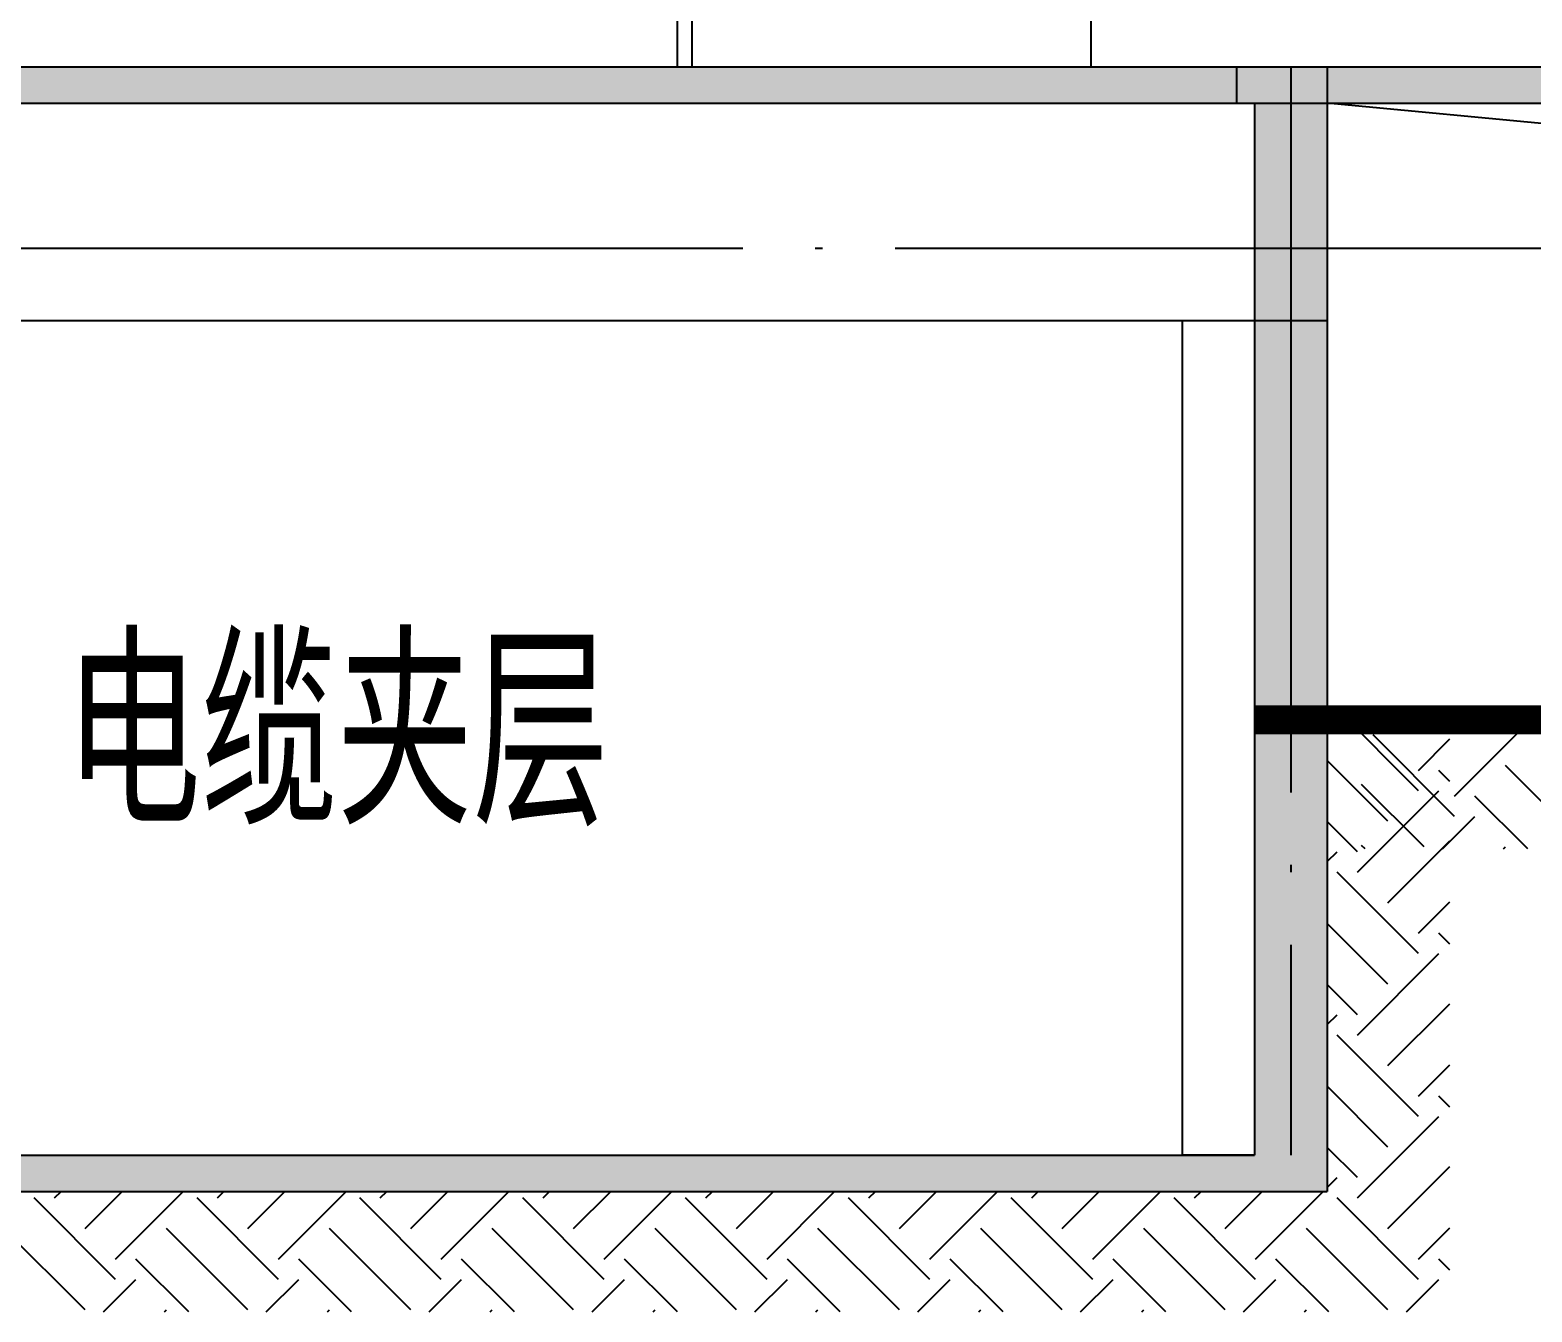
# Model space of a CAD drawing. Header units: millimetres. Extents: x 283073 to 367223, y 132052 to 191502.
# Drawn here: x 345352 to 349493, y 144225 to 147758 of the extents above; entities that cross this region are included whole.
import ezdxf
from ezdxf.enums import TextEntityAlignment as Align

# ---------------------------------------------------------------- set-up
doc = ezdxf.new("R2010")
doc.units = ezdxf.units.MM
doc.header["$LTSCALE"] = 1000
for name, pattern in [('CENTER', [2, 1.25, -0.25, 0.25, -0.25]), ('DOTE', [2.42, 2, -0.2, 0.02, -0.2]), ('G', [2, 1.25, -0.25, 0.25, -0.25])]:
    doc.linetypes.add(name, pattern=pattern)
for name, color, linetype in [('01', 7, 'Continuous'), ('05', 4, 'G'), ('DOTE', 1, 'CENTER'), ('PUB_DIM', 3, 'Continuous'), ('PUB_HATCH', 8, 'Continuous'), ('WALL', 255, 'Continuous')]:
    doc.layers.add(name, color=color, linetype=linetype)
doc.styles.add('HZ', font='geditxt.shx', dxfattribs={"width": 0.75, "bigfont": 'hzfs_1.shx'})

msp = doc.modelspace()

# ---------------------------------------------------------------- hatches: boundary and pattern name
at = {"layer": '01'}
for points in [[(348678.3, 147556.9), (348678.3, 147656.9), (343703.3, 147656.9), (343703.3, 147556.9)], [(355023.3, 147556.9), (355023.3, 147656.9), (348928.3, 147656.9), (348928.3, 147556.9)], [(343453.3, 144656.9), (343453.3, 144556.9), (348928.3, 144556.9), (348928.3, 146956.9), (348728.3, 146956.9), (348728.3, 144656.9)]]:
    msp.add_hatch(color=256, dxfattribs=at).paths.add_polyline_path(points)
h = msp.add_hatch(color=256, dxfattribs=at)
h.paths.add_polyline_path([(348828.3, 147655.7), (348828.3, 147556.9), (348928.3, 147556.9), (348928.3, 147655.7)])
h.paths.add_polyline_path([(348679.1, 147655.7), (348679.1, 147556.9), (348828.3, 147556.9), (348828.3, 147655.7)])
h = msp.add_hatch(color=256, dxfattribs=at)
h.paths.add_polyline_path([(348828.3, 147556.9), (348728.3, 147556.9), (348728.3, 146956.9), (348828.3, 146956.9)])
h.paths.add_polyline_path([(348928.3, 147556.9), (348828.3, 147556.9), (348828.3, 146956.9), (348928.3, 146956.9)])

# ---------------------------------------------------------------- linework, layer by layer
for p, q in [((348679.1, 147556.9), (348679.1, 147656.9)), ((360122.9, 146482.2), (348928.3, 147556.9)), ((348928.3, 146956.9), (343703.3, 146956.9)), ((348528.3, 146956.9), (348528.3, 144656.9)), ((348728.3, 144656.9), (348528.3, 144656.9)), ((348728.3, 144656.9), (348728.3, 144656.9)), ((348728.3, 144656.9), (348728.3, 144656.9))]:
    msp.add_line(p, q, dxfattribs=at)
msp.add_lwpolyline([(351970.9, 147855.7), (351970.9, 147655.7), (347136.9, 147655.7), (347136.9, 147855.7)], close=True, dxfattribs=at)
at = {"layer": '01', "const_width": 80}
msp.add_lwpolyline([(348728.3, 145856.9), (361078.3, 145856.9), (362497.3, 145856.9)], dxfattribs=at)
at = {"layer": '05'}
for p, q in [((347176.9, 150247.5, 0), (347176.9, 147655.7, 0)), ((348276.9, 150240.9, 0), (348276.9, 147655.7, 0))]:
    msp.add_line(p, q, dxfattribs=at)
at = {"layer": 'DOTE', "linetype": 'DOTE'}
for p, q in [((340477, 147656.9), (355023.3, 147656.9)), ((348828.3, 147656.9), (348828.3, 144656.9)), ((340477, 147156.9), (355023.3, 147156.9))]:
    msp.add_line(p, q, dxfattribs=at)
at = {"layer": 'PUB_HATCH'}
for p, q in [((349180.1, 145661.5), (348955.6, 145886)), ((349023.1, 145839.2), (349055.2, 145871.3)), ((349279.7, 145590.6), (349055.2, 145815.1)), ((349180.1, 145717.6), (349266.6, 145804.1)), ((349279.7, 145646.8), (349466.1, 145833.1)), ((349095.9, 145577.3), (348928.3, 145744.8)), ((349266.6, 145687.1), (349236.2, 145717.6)), ((349644.5, 145506.4), (349420, 145730.9)), ((349195.5, 145506.4), (349023.1, 145678.9)), ((349011.7, 145436.9), (349236.2, 145661.5)), ((349481.6, 145501), (349335.8, 145646.8)), ((349246.2, 145501), (349335.8, 145590.6)), ((349011.7, 145493.1), (348928.3, 145576.4)), ((349032.6, 145501), (349023.1, 145510.5)), ((349095.9, 145352.8), (349266.6, 145523.5)), ((349414.6, 145501), (349420, 145506.4)), ((348928.3, 145465.9), (348955.6, 145493.1)), ((349180.1, 145212.4), (348955.6, 145436.9)), ((349180.1, 145268.6), (349266.6, 145355.1)), ((349095.9, 145128.3), (348928.3, 145295.8)), ((349266.6, 145238.1), (349236.2, 145268.6)), ((349011.7, 144987.9), (349236.2, 145212.4)), ((349011.7, 145044.1), (348928.3, 145127.4)), ((349095.9, 144903.7), (349266.6, 145074.5)), ((348928.3, 145016.8), (348955.6, 145044.1)), ((349180.1, 144763.4), (348955.6, 144987.9)), ((349180.1, 144819.6), (349266.6, 144906.1)), ((349095.9, 144679.2), (348928.3, 144846.8)), ((349266.6, 144789.1), (349236.2, 144819.6)), ((349011.7, 144538.9), (349236.2, 144763.4)), ((349011.7, 144595), (348928.3, 144678.4)), ((349095.9, 144454.7), (349266.6, 144625.5)), ((345419.6, 144538.9), (345437.6, 144556.9)), ((345503.8, 144454.7), (345606, 144556.9)), ((345588, 144370.5), (345774.3, 144556.9)), ((345868.6, 144538.9), (345886.6, 144556.9)), ((345952.8, 144454.7), (346055, 144556.9)), ((346037, 144370.5), (346223.4, 144556.9)), ((346317.6, 144538.9), (346335.6, 144556.9)), ((346401.8, 144454.7), (346504, 144556.9)), ((346486, 144370.5), (346672.4, 144556.9)), ((346766.6, 144538.9), (346784.6, 144556.9)), ((346850.8, 144454.7), (346953, 144556.9)), ((346935, 144370.5), (347121.4, 144556.9)), ((347215.6, 144538.9), (347233.6, 144556.9)), ((347299.8, 144454.7), (347402, 144556.9)), ((347384, 144370.5), (347570.4, 144556.9)), ((347664.6, 144538.9), (347682.6, 144556.9)), ((347748.8, 144454.7), (347851, 144556.9)), ((347833, 144370.5), (348019.4, 144556.9)), ((348113.7, 144538.9), (348131.7, 144556.9)), ((348197.8, 144454.7), (348300, 144556.9)), ((348282, 144370.5), (348468.4, 144556.9)), ((348562.7, 144538.9), (348580.7, 144556.9)), ((348646.9, 144454.7), (348749.1, 144556.9)), ((348731, 144370.5), (348917.4, 144556.9)), ((348928.3, 144567.8), (348955.6, 144595)), ((345588, 144314.4), (345363.5, 144538.9)), ((346037, 144314.4), (345812.5, 144538.9)), ((346486, 144314.4), (346261.5, 144538.9)), ((346935, 144314.4), (346710.5, 144538.9)), ((347384, 144314.4), (347159.5, 144538.9)), ((347833, 144314.4), (347608.5, 144538.9)), ((348282, 144314.4), (348057.5, 144538.9)), ((348731, 144314.4), (348506.5, 144538.9)), ((349180.1, 144314.4), (348955.6, 144538.9)), ((345503.8, 144230.2), (345279.3, 144454.7)), ((345952.8, 144230.2), (345728.3, 144454.7)), ((346401.8, 144230.2), (346177.3, 144454.7)), ((346850.8, 144230.2), (346626.3, 144454.7)), ((347299.8, 144230.2), (347075.3, 144454.7)), ((347748.8, 144230.2), (347524.3, 144454.7)), ((348197.8, 144230.2), (347973.3, 144454.7)), ((348646.9, 144230.2), (348422.4, 144454.7)), ((349095.9, 144230.2), (348871.4, 144454.7)), ((349180.1, 144370.5), (349266.6, 144457.1)), ((345789.8, 144224.8), (345644.1, 144370.5)), ((346238.8, 144224.8), (346093.1, 144370.5)), ((346687.9, 144224.8), (346542.1, 144370.5)), ((347136.9, 144224.8), (346991.1, 144370.5)), ((347585.9, 144224.8), (347440.1, 144370.5)), ((348034.9, 144224.8), (347889.2, 144370.5)), ((348483.9, 144224.8), (348338.2, 144370.5)), ((348932.9, 144224.8), (348787.2, 144370.5)), ((349266.6, 144340.1), (349236.2, 144370.5)), ((345554.5, 144224.8), (345644.1, 144314.4)), ((346003.5, 144224.8), (346093.1, 144314.4)), ((346452.5, 144224.8), (346542.1, 144314.4)), ((346901.5, 144224.8), (346991.1, 144314.4)), ((347350.5, 144224.8), (347440.1, 144314.4)), ((347799.5, 144224.8), (347889.2, 144314.4)), ((348248.5, 144224.8), (348338.2, 144314.4)), ((348697.6, 144224.8), (348787.2, 144314.4)), ((349146.6, 144224.8), (349236.2, 144314.4)), ((345722.8, 144224.8), (345728.3, 144230.2)), ((346171.9, 144224.8), (346177.3, 144230.2)), ((346620.9, 144224.8), (346626.3, 144230.2)), ((347069.9, 144224.8), (347075.3, 144230.2)), ((347518.9, 144224.8), (347524.3, 144230.2)), ((347967.9, 144224.8), (347973.3, 144230.2)), ((348416.9, 144224.8), (348422.4, 144230.2)), ((348865.9, 144224.8), (348871.4, 144230.2))]:
    msp.add_line(p, q, dxfattribs=at)
at = {"layer": 'WALL'}
for p, q in [((343453.3, 147656.9), (355023.3, 147656.9)), ((348928.3, 147655.7), (348928.3, 144556.9)), ((343453.3, 147556.9), (355023.3, 147556.9)), ((348728.3, 147556.9), (348728.3, 144656.9)), ((343453.3, 144656.9), (348728.3, 144656.9)), ((343453.3, 144556.9), (348928.3, 144556.9))]:
    msp.add_line(p, q, dxfattribs=at)

# ---------------------------------------------------------------- texts
at = {"layer": 'PUB_DIM', "color": 0, "style": 'HZ', "width": 0.75}
msp.add_text('电缆夹层', height=500, dxfattribs=at).set_placement((346198.1, 145841.6), align=Align.MIDDLE)

doc.saveas('drawing.dxf')
